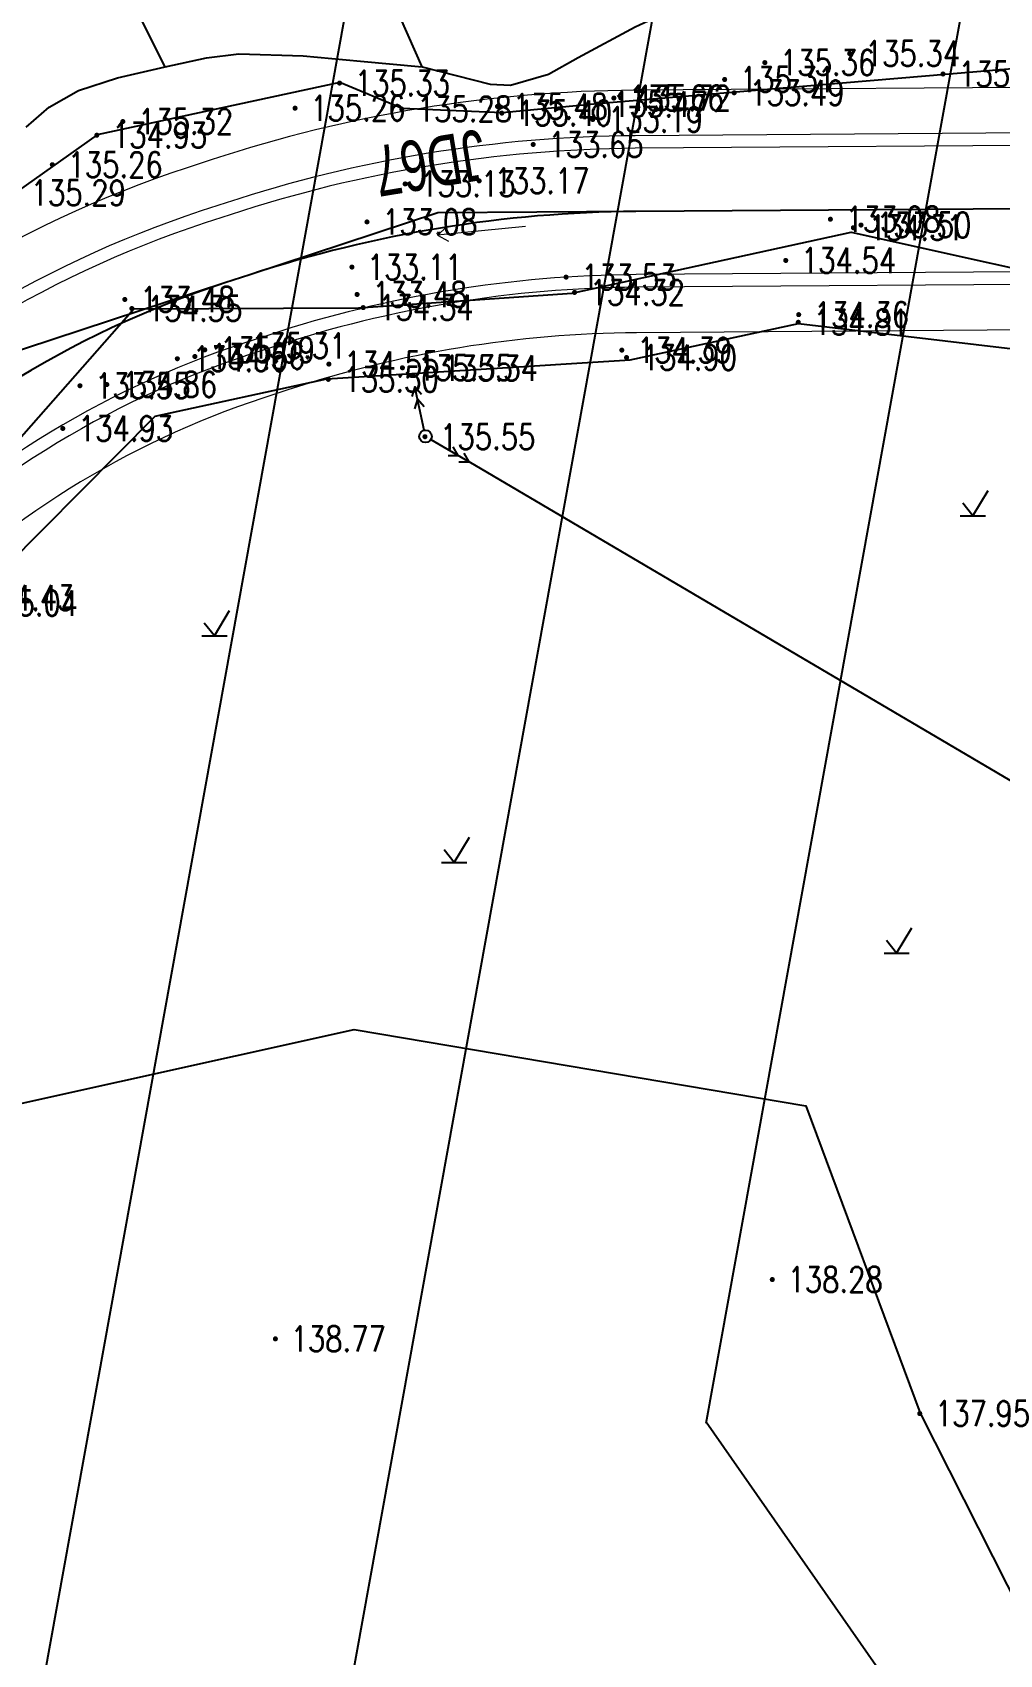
# Model space of a CAD drawing. Extents: x 529262 to 576451, y 2694391 to 2717535.
# Drawn here: x 562917.1 to 562955.4, y 2710457.1 to 2710521.3 of the extents above; entities that cross this region are included whole.
import ezdxf
from ezdxf.enums import TextEntityAlignment as Align
from ezdxf.xclip import XClip

# ---------------------------------------------------------------- set-up
doc = ezdxf.new("R2010")
doc.units = 0
doc.header["$XCLIPFRAME"] = 0
doc.linetypes.add('DASHED', pattern=[19.049999999999997, 12.7, -6.35])
for name, color, linetype in [('DMTZ', 8, 'Continuous'), ('GCD', 8, 'Continuous'), ('GXYZ', 8, 'Continuous'), ('PP-COM', 7, 'Continuous'), ('RD-中线', 40, 'Continuous'), ('RD-红线', 7, 'Continuous'), ('ZBTZ', 8, 'Continuous'), ('交点标注', 3, 'Continuous'), ('道路中线_04护管挡墙', 7, 'Continuous')]:
    doc.layers.add(name, color=color, linetype=linetype)
doc.layers.add('SXSS', color=5, linetype='Continuous', lineweight=0)
doc.styles.add('EICAD', font='fsdb_e.shx', dxfattribs={"width": 0.707, "height": 2, "bigfont": 'tjhzf.shx'})
doc.styles.add('HZ', font='rs.shx', dxfattribs={"width": 0.8, "bigfont": 'hztxt.shx'})
doc.linetypes.add('10421', pattern='A,2,[150,AAA.SHX,S=0.5,R=0,X=0,Y=0.5],1e-11', length=2.00000000001)

# ---------------------------------------------------------------- blocks, each defined once
blk = doc.blocks.new('A$C19FD0107')
at = {"layer": 'RD-中线', "color": 8, "linetype": 'Continuous', "flags": 128}
blk.add_lwpolyline([(-8033.628305524588, 16256.58646985376), (-8094.490451902151, 15920.47733185068)], dxfattribs=at)
at = {"layer": 'RD-红线', "color": 8, "linetype": 'Continuous', "flags": 128}
for points in [[(-8049.390129506588, 16236.88963261014), (-8099.522727265954, 15960.03406273574)], [(-8025.706065557897, 16232.98947040923), (-8054.200717270374, 16075.6287232968)]]:
    blk.add_lwpolyline(points, dxfattribs=at)
at = {"layer": 'RD-红线', "color": 8}
blk.add_lwpolyline([(-8054.189450010657, 16075.69094637176), (-8046.069219335914, 16064.05812408077, 0.4160610354232571)], format="xyb", dxfattribs=at)
blk = doc.blocks.new('GC200')
at = {"linetype": 'Continuous', "const_width": 0.2, "flags": 128}
blk.add_lwpolyline([(-0.1, 0, 1), (0.1, 0, 1)], format="xyb", close=True, dxfattribs=at)
blk = doc.blocks.new('gc013a')
at = {"linetype": 'Continuous'}
blk.add_line((0.5, 0), (4, 0), dxfattribs=at)
at = {"linetype": 'Continuous', "flags": 128}
for points in [[(2.307212344848719, -0.4000565770862801), (3, 0), (2.307212344848719, 0.4000565770862801)], [(3.307212344848719, -0.4000565770862801), (4, 0), (3.307212344848719, 0.4000565770862801)]]:
    blk.add_lwpolyline(points, dxfattribs=at)
blk = doc.blocks.new('gc170')
at = {"color": 8, "linetype": 'Continuous'}
blk.add_circle((0, 0), 0.5, dxfattribs=at)
blk = doc.blocks.new('gc123')
at = {"color": 8}
for p, q in [((0, 0), (1.199999999999999, 2)), ((-1, 0), (1, 0)), ((0, 0), (-0.8, 1))]:
    blk.add_line(p, q, dxfattribs=at)
blk = doc.blocks.new('gc086')
at = {"color": 8}
for p, q in [((0, 0), (7, 0)), ((7, 0), (6.180847955711008, 0.573576436351046)), ((7, 0), (6.180847955711008, -0.5735764363510459))]:
    blk.add_line(p, q, dxfattribs=at)

msp = doc.modelspace()

# ---------------------------------------------------------------- linework, layer by layer
at = {"layer": 'DMTZ', "linetype": '10421', "flags": 128}
for points in [[(562974.75, 2710442.749), (562972.221, 2710448.106), (562970.53, 2710457.924), (562970.588, 2710462.816), (562968.785, 2710465.91), (562965.618, 2710470.107), (562964.715, 2710471.076), (562964.683, 2710472.686), (562965.951, 2710474.902), (562968.103, 2710485.167), (562969.614, 2710489.535), (562971.349, 2710495.807), (562974.751, 2710500.717), (562975.7885147439, 2710507.82364642), (562974.8793593798, 2710510.16654406), (562971.3097883859, 2710515.17943116), (562964.213, 2710518.086), (562956.712, 2710519.931), (562939.506, 2710518.475), (562935.726, 2710518.126), (562931.762, 2710518.288), (562929.3, 2710519.315), (562919.688, 2710517.249), (562916.468, 2710514.965), (562910.131, 2710508.998), (562907.098, 2710503.349), (562906.436, 2710502.096), (562904.175, 2710500.572), (562900.581, 2710500.839), (562896.864, 2710503.212), (562892.174, 2710509.435), (562890.793, 2710510.72), (562889.538, 2710511.732), (562887.479, 2710514.751), (562882.949, 2710523.099), (562882.932, 2710525.189), (562882.2380977372, 2710527.399296024), (562883.799, 2710533.091), (562883.971, 2710540.381), (562884.533, 2710541.159), (562880.615, 2710548.025), (562877.384, 2710551.024), (562873.585, 2710553.819), (562871.27, 2710555.417), (562866.187, 2710554.863), (562864.035, 2710554.128), (562862.653, 2710554.187), (562854.416, 2710552.946), (562849.3, 2710552.984), (562844.828, 2710554.167), (562838.817, 2710556.934), (562838.273, 2710558.715), (562837.129, 2710561.856), (562835.427, 2710564.474), (562828.384, 2710572.825), (562826.351, 2710574.034), (562816.192, 2710586.281), (562809.61, 2710595.308), (562807.629, 2710596.472), (562803.713, 2710599.951), (562798.177, 2710607.245), (562792.142, 2710614.012), (562783.976, 2710622.925), (562784.5828301851, 2710624.317657849), (562785.211, 2710624.551), (562787.2, 2710623.094), (562788.7788755939, 2710623.401217018), (562790.508, 2710625.592), (562788.742, 2710630.515), (562788.088, 2710634.638), (562786.78, 2710636.602), (562786.639, 2710640.923), (562787.825, 2710645.241), (562787.853, 2710649.099), (562784.409, 2710653.639), (562785.16, 2710656.358), (562788.285, 2710662.328), (562794.012, 2710668.105), (562797.95, 2710670.849), (562807.487, 2710674.38), (562815.068, 2710676.668), (562817.722, 2710679.886), (562819.808, 2710683.864), (562817.75, 2710692.913), (562819.815, 2710697.495), (562820.162, 2710700.927), (562819.299, 2710705.399), (562817.923, 2710708.322), (562815.977, 2710712.962), (562813.994, 2710719.447), (562811.415, 2710723.52), (562810.6813922131, 2710763.290965233), (562817.6759100298, 2710808.527753309), (562821.8706644834, 2710812.379483276)], [(562875.6569799479, 2710517.710590817), (562881.2096401585, 2710513.136962484), (562885.8431388825, 2710506.104024294), (562896.000156, 2710496.867496503), (562900.7433575162, 2710493.456907781), (562902.1508789615, 2710493.360564189), (562907.6460523225, 2710496.539927071), (562912.2171274893, 2710500.241607559), (562921.1455004993, 2710510.357186281), (562930.0326638538, 2710510.406242661), (562938.4989639116, 2710510.977422099), (562949.5544111542, 2710513.397228802), (562960.7241838808, 2710510.917154916), (562965.900569844, 2710508.986744726), (562966.3440000489, 2710506.266222232), (562965.2347387028, 2710499.058734157), (562962.1308346156, 2710488.921390429), (562959.7643030626, 2710481.926135489), (562959.3002978488, 2710474.520269713), (562961.6937498626, 2710463.040329047), (562963.5581915622, 2710459.007735341), (562967.210702914, 2710448.677929373), (562970.6649546735, 2710436.492808566), (562971.9549540539, 2710429.863424606), (562968.7550809688, 2710422.750517037), (562967.8558039883, 2710417.670041609), (562961.7334924304, 2710408.390111475), (562959.0452154493, 2710402.617356841), (562949.5074524239, 2710394.865299786), (562946.6224902859, 2710390.925632931), (562942.6737345892, 2710379.153828388), (562939.6081059823, 2710372.623244184), (562934.0775555337, 2710360.813837247), (562930.1231819652, 2710353.403101703), (562927.2984181283, 2710352.257563191)]]:
    msp.add_lwpolyline(points, dxfattribs=at)
at = {"layer": 'DMTZ', "linetype": '10421'}
for points in [[(562875.5631839988, 2710514.346548987), (562888.6289473693, 2710495.290743354), (562901.1039390189, 2710489.842846645), (562905.0860591556, 2710491.836516971), (562914.5993318317, 2710498.673232114), (562921.9861655416, 2710506.108200987), (562928.7880964784, 2710507.585175563), (562940.8005022918, 2710508.345655843), (562947.4589568337, 2710509.7851253), (562960.3125644285, 2710508.266639141), (562962.9493382861, 2710506.973056026), (562963.7163984707, 2710505.439924085), (562962.997191582, 2710501.625466816), (562960.00726708, 2710489.672574984), (562957.2688824977, 2710483.40365115), (562956.7657788033, 2710474.443040417), (562958.1761867136, 2710463.187400912), (562963.3491733274, 2710448.930670954), (562968.1346102675, 2710435.076508506), (562966.6111219786, 2710428.484569198), (562964.283, 2710426.124)], [(562859.8497388082, 2710502.248493188), (562878.4213185481, 2710487.748831274), (562915.8853067025, 2710478.730757921), (562929.8618966059, 2710481.834375524), (562947.7578474227, 2710478.804650787), (562952.276, 2710466.641), (562956.312, 2710458.678), (562957.437, 2710448.749), (562960.849, 2710434.711), (562962.894, 2710429.434), (562964.283, 2710426.124), (562963.631, 2710423.873), (562959.426, 2710415.623), (562955.6416309146, 2710407.193488419), (562937.3592726418, 2710382.773345858), (562927.2458438115, 2710362.079754581), (562924.8596661334, 2710351.275596694), (562923.9404885652, 2710345.47398368), (562923.6828423964, 2710342.281494865)]]:
    msp.add_lwpolyline(points, dxfattribs=at)
at = {"layer": 'GXYZ', "linetype": 'Continuous'}
msp.add_line((562956.287496175, 2710491.428502385), (562934.4164006265, 2710504.297965076), dxfattribs=at)
at = {"layer": 'ZBTZ', "linetype": 'Continuous'}
for points in [[(562922.3766494417, 2710519.937038125), (562924.0133767237, 2710520.299625708), (562925.2936494417, 2710520.454038125), (562927.8540172962, 2710520.370736363), (562930.1186494417, 2710520.165038125), (562932.5596494417, 2710519.939038124), (562931.7068956412, 2710521.87804618), (562930.2376494417, 2710524.782038125), (562925.6206494417, 2710531.848038124), (562922.9256494417, 2710536.053038124), (562918.5296494417, 2710542.466038125), (562913.6286494418, 2710550.990038124), (562912.3865977722, 2710553.619537732), (562911.1656494417, 2710556.720038124), (562910.5524483002, 2710558.359675947), (562909.8684426473, 2710560.753282866), (562909.7576494417, 2710561.488038125), (562909.7940895812, 2710562.106193235), (562910.0186494417, 2710562.532038125)], [(562916.8806494417, 2710517.551038125), (562917.7888067869, 2710518.34983106), (562918.9446494417, 2710519.010038124), (562920.491482545, 2710519.511297117), (562922.3766494417, 2710519.937038125), (562921.3558813888, 2710521.986197375), (562920.0586494417, 2710524.490038124), (562918.0284625746, 2710527.622552531), (562910.0605331532, 2710539.186545534)], [(562932.5596494417, 2710519.939038124), (562935.256659958, 2710519.250412404), (562936.0546494417, 2710519.222038125), (562937.5599075342, 2710519.648435262), (562938.7356494417, 2710520.305038125), (562941.0005655235, 2710521.524821223), (562943.2306494417, 2710522.557038125), (562946.4396494417, 2710523.578038124)]]:
    msp.add_lwpolyline(points, dxfattribs=at)
at = {"layer": '交点标注', "linetype": 'DASHED'}
for p, q in [((562933.1821693549, 2710514.159942517), (562925.7410791707, 2710511.711810144)), ((562941.0154405908, 2710514.215051352), (562933.1821693549, 2710514.159942517)), ((562924.7505384476, 2710511.385920422), (562915.4072815564, 2710508.3119717))]:
    msp.add_line(p, q, dxfattribs=at)
at = {"layer": '道路中线_04护管挡墙', "color": 8, "lineweight": 0}
for points in [[(562975.047184427, 2710442.529472372), (562969.4814839382, 2710465.760965831, -0.1370914387375173), (562970.1887893501, 2710484.694153535), (562973.7246100246, 2710495.738951752, 0.2604879930884305), (562969.8896809916, 2710514.674242122), (562969.8778984357, 2710514.687964836, 0.2205648267263382), (562960.0764426859, 2710519.149268597), (562940.9816723407, 2710519.014932569, 0.07785977487481188), (562924.2409722245, 2710516.271380206), (562923.2504315012, 2710515.945490484, 0.1211447737828787), (562905.1114940571, 2710504.599510272)], [(562973.2967188652, 2710442.110103421), (562967.7310183763, 2710465.34159688, -0.1370914387387408), (562968.474492815, 2710485.242958956), (562972.0103134895, 2710496.287757173, 0.260487993089063), (562968.5240143687, 2710513.501657509), (562968.5122318272, 2710513.515380206, 0.2205648267265918), (562960.0891057794, 2710517.34931314), (562940.9943354344, 2710517.214977113, 0.07785977487458612), (562924.8035123294, 2710514.561541433), (562923.8129716062, 2710514.235651711, 0.1211447737826425), (562906.4028307557, 2710503.345536775)], [(562972.8104784313, 2710441.993612045), (562967.2447779424, 2710465.225105505, -0.1370914387370714), (562967.998299333, 2710485.395404906), (562971.5341200075, 2710496.440203123, 0.2604879930931599), (562968.1446625289, 2710513.175939561), (562968.1328799907, 2710513.189662254, 0.2205648267314096), (562960.0926233053, 2710516.849325514), (562940.9978529605, 2710516.714989486, 0.07785977487405749), (562924.9597734696, 2710514.086586218), (562923.9692327464, 2710513.760696496, 0.1211447737834337), (562906.7615353942, 2710502.997210803)], [(562967.9480740927, 2710440.828698293), (562962.3823736039, 2710464.060191753, -0.1370914387339848), (562963.2363645133, 2710486.919864407), (562966.7721851877, 2710497.964662625, 0.2604879930862896), (562964.3511441316, 2710509.91876008), (562964.3393615837, 2710509.932482786, 0.2205648267315446), (562960.1277985658, 2710511.849449246), (562941.0330282209, 2710511.715113217, 0.07785977487408338), (562926.5223848721, 2710509.33703407), (562925.5318441496, 2710509.011144348, 0.121144773783214), (562910.3485817793, 2710499.51395109)], [(562967.4618336589, 2710440.712206918), (562961.89613317, 2710463.943700378, -0.1370914387325575), (562962.7601710313, 2710487.072310357), (562966.2959917057, 2710498.117108575, 0.2604879930921491), (562963.9717922918, 2710509.593042132), (562963.9600097388, 2710509.606764844, 0.2205648267299092), (562960.1313160921, 2710511.349461619), (562941.036545747, 2710511.215125591, 0.07785977487389538), (562926.6786460123, 2710508.862078855), (562925.6881052899, 2710508.536189134, 0.1211447737830839), (562910.7072864177, 2710499.165625119)], [(562965.711368097, 2710440.292837967), (562960.1456676081, 2710463.524331428, -0.1370914387337673), (562961.0458744962, 2710487.621115778), (562964.5816951706, 2710498.665913995, 0.2604879930939218), (562962.6061256689, 2710508.42045752), (562962.5943430933, 2710508.434180257, 0.2205648267337789), (562960.1439791888, 2710509.549506162), (562941.0492088407, 2710509.415170134, 0.07785977487401832), (562927.2411861172, 2710507.152240082), (562926.2506453947, 2710506.826350361, 0.1211447737820734), (562911.9986231164, 2710497.911651622)]]:
    msp.add_lwpolyline(points, format="xyb", dxfattribs=at)
at = {"layer": '道路中线_04护管挡墙', "color": 1}
msp.add_lwpolyline([(562970.379276262, 2710441.411155169), (562964.8135757732, 2710464.642648629, -0.1370914387354172), (562965.6173319231, 2710486.157634656), (562969.1531525976, 2710497.202432874, 0.2604879930902972), (562966.2479033303, 2710511.547349821), (562966.2361207872, 2710511.56107252, 0.2205648267314559), (562960.1102109355, 2710514.34938738), (562941.0154405907, 2710514.215051352, 0.07785977487436221), (562925.7410791708, 2710511.711810144), (562924.750538448, 2710511.385920422, 0.1211447737825244), (562908.5550585868, 2710501.255580947)], format="xyb", dxfattribs=at)

# ---------------------------------------------------------------- block references
at = {"layer": 'GCD', "linetype": 'Continuous'}
ref = msp.add_blockref('GC200', (562946.130954099, 2710520.108554978, 135.355), dxfattribs=dict(at, xscale=0.5, yscale=0.5, zscale=0.5))
ref.add_attrib('height', '135.36', dxfattribs={"linetype": 'Continuous', "height": 1, "style": 'HZ', "width": 0.8}).set_placement((562946.730954099, 2710520.108554978, 135.355), align=Align.MIDDLE_LEFT)
ref = msp.add_blockref('GC200', (562949.489954099, 2710520.465554979, 135.34), dxfattribs=dict(at, xscale=0.5, yscale=0.5, zscale=0.5))
ref.add_attrib('height', '135.34', dxfattribs={"linetype": 'Continuous', "height": 1, "style": 'HZ', "width": 0.8}).set_placement((562950.0899540989, 2710520.465554979, 135.34), align=Align.MIDDLE_LEFT)
ref = msp.add_blockref('GC200', (562944.5389540989, 2710519.440554979, 135.305), dxfattribs=dict(at, xscale=0.5, yscale=0.5, zscale=0.5))
ref.add_attrib('height', '135.31', dxfattribs={"linetype": 'Continuous', "height": 1, "style": 'HZ', "width": 0.8}).set_placement((562945.1389540989, 2710519.440554979, 135.305), align=Align.MIDDLE_LEFT)
ref = msp.add_blockref('GC200', (562953.1859540989, 2710519.657554979, 135.282), dxfattribs=dict(at, xscale=0.5, yscale=0.5, zscale=0.5))
ref.add_attrib('height', '135.28', dxfattribs={"linetype": 'Continuous', "height": 1, "style": 'HZ', "width": 0.8}).set_placement((562953.7859540989, 2710519.657554979, 135.282), align=Align.MIDDLE_LEFT)
at = {"layer": 'GCD', "color": 3, "linetype": 'Continuous'}
ref = msp.add_blockref('GC200', (562929.2876552576, 2710519.29918991, 135.328), dxfattribs=dict(at, xscale=0.5, yscale=0.5, zscale=0.5))
ref.add_attrib('height', '135.33', dxfattribs={"linetype": 'Continuous', "height": 1, "style": 'HZ', "width": 0.8}).set_placement((562929.8876552576, 2710519.29918991, 135.328), align=Align.MIDDLE_LEFT)
at = {"layer": 'GCD', "linetype": 'Continuous'}
ref = msp.add_blockref('GC200', (562944.917954099, 2710518.913554979, 133.488), dxfattribs=dict(at, xscale=0.5, yscale=0.5, zscale=0.5))
ref.add_attrib('height', '133.49', dxfattribs={"linetype": 'Continuous', "height": 1, "style": 'HZ', "width": 0.8}).set_placement((562945.517954099, 2710518.913554979, 133.488), align=Align.MIDDLE_LEFT)
ref = msp.add_blockref('GC200', (562927.525954099, 2710518.304554978, 135.256), dxfattribs=dict(at, xscale=0.5, yscale=0.5, zscale=0.5))
ref.add_attrib('height', '135.26', dxfattribs={"linetype": 'Continuous', "height": 1, "style": 'HZ', "width": 0.8}).set_placement((562928.125954099, 2710518.304554978, 135.256), align=Align.MIDDLE_LEFT)
at = {"layer": 'GCD', "color": 3, "linetype": 'Continuous'}
ref = msp.add_blockref('GC200', (562931.7496552576, 2710518.272189911, 135.283), dxfattribs=dict(at, xscale=0.5, yscale=0.5, zscale=0.5))
ref.add_attrib('height', '135.28', dxfattribs={"linetype": 'Continuous', "height": 1, "style": 'HZ', "width": 0.8}).set_placement((562932.3496552575, 2710518.272189911, 135.283), align=Align.MIDDLE_LEFT)
at = {"layer": 'GCD', "linetype": 'Continuous'}
ref = msp.add_blockref('GC200', (562935.542954099, 2710518.374554979, 135.483), dxfattribs=dict(at, xscale=0.5, yscale=0.5, zscale=0.5))
ref.add_attrib('height', '135.48', dxfattribs={"linetype": 'Continuous', "height": 1, "style": 'HZ', "width": 0.8}).set_placement((562936.142954099, 2710518.374554979, 135.483), align=Align.MIDDLE_LEFT)
at = {"layer": 'GCD', "color": 3, "linetype": 'Continuous'}
ref = msp.add_blockref('GC200', (562939.4936552576, 2710518.45918991, 135.469), dxfattribs=dict(at, xscale=0.5, yscale=0.5, zscale=0.5))
ref.add_attrib('height', '135.47', dxfattribs={"linetype": 'Continuous', "height": 1, "style": 'HZ', "width": 0.8}).set_placement((562940.0936552576, 2710518.45918991, 135.469), align=Align.MIDDLE_LEFT)
at = {"layer": 'GCD', "linetype": 'Continuous'}
ref = msp.add_blockref('GC200', (562940.151954099, 2710518.704554979, 135.655), dxfattribs=dict(at, xscale=0.5, yscale=0.5, zscale=0.5))
ref.add_attrib('height', '135.66', dxfattribs={"linetype": 'Continuous', "height": 1, "style": 'HZ', "width": 0.8}).set_placement((562940.7519540989, 2710518.704554979, 135.655), align=Align.MIDDLE_LEFT)
ref = msp.add_blockref('GC200', (562940.4259540989, 2710518.707554979, 135.717), dxfattribs=dict(at, xscale=0.5, yscale=0.5, zscale=0.5))
ref.add_attrib('height', '135.72', dxfattribs={"linetype": 'Continuous', "height": 1, "style": 'HZ', "width": 0.8}).set_placement((562941.0259540989, 2710518.707554979, 135.717), align=Align.MIDDLE_LEFT)
ref = msp.add_blockref('GC200', (562920.706954099, 2710517.774554979, 135.323), dxfattribs=dict(at, xscale=0.5, yscale=0.5, zscale=0.5))
ref.add_attrib('height', '135.32', dxfattribs={"linetype": 'Continuous', "height": 1, "style": 'HZ', "width": 0.8}).set_placement((562921.306954099, 2710517.774554979, 135.323), align=Align.MIDDLE_LEFT)
at = {"layer": 'GCD', "color": 3, "linetype": 'Continuous'}
ref = msp.add_blockref('GC200', (562935.7136552576, 2710518.110189911, 135.399), dxfattribs=dict(at, xscale=0.5, yscale=0.5, zscale=0.5))
ref.add_attrib('height', '135.40', dxfattribs={"linetype": 'Continuous', "height": 1, "style": 'HZ', "width": 0.8}).set_placement((562936.3136552576, 2710518.110189911, 135.399), align=Align.MIDDLE_LEFT)
at = {"layer": 'GCD', "linetype": 'Continuous'}
ref = msp.add_blockref('GC200', (562939.3135914459, 2710517.856427912, 133.19), dxfattribs=dict(at, xscale=0.5, yscale=0.5, zscale=0.5))
ref.add_attrib('height', '133.19', dxfattribs={"linetype": 'Continuous', "height": 1, "style": 'HZ', "width": 0.8}).set_placement((562939.9135914459, 2710517.856427912, 133.19), align=Align.MIDDLE_LEFT)
at = {"layer": 'GCD', "color": 3, "linetype": 'Continuous'}
ref = msp.add_blockref('GC200', (562919.6756552575, 2710517.23318991, 134.933), dxfattribs=dict(at, xscale=0.5, yscale=0.5, zscale=0.5))
ref.add_attrib('height', '134.93', dxfattribs={"linetype": 'Continuous', "height": 1, "style": 'HZ', "width": 0.8}).set_placement((562920.2756552575, 2710517.23318991, 134.933), align=Align.MIDDLE_LEFT)
ref = msp.add_blockref('GC200', (562936.9566552576, 2710516.86718991, 133.649), dxfattribs=dict(at, xscale=0.5, yscale=0.5, zscale=0.5))
ref.add_attrib('height', '133.65', dxfattribs={"linetype": 'Continuous', "height": 1, "style": 'HZ', "width": 0.8}).set_placement((562937.5566552576, 2710516.86718991, 133.649), align=Align.MIDDLE_LEFT)
at = {"layer": 'GCD', "linetype": 'Continuous'}
ref = msp.add_blockref('GC200', (562917.914954099, 2710516.066554978, 135.256), dxfattribs=dict(at, xscale=0.5, yscale=0.5, zscale=0.5))
ref.add_attrib('height', '135.26', dxfattribs={"linetype": 'Continuous', "height": 1, "style": 'HZ', "width": 0.8}).set_placement((562918.514954099, 2710516.066554978, 135.256), align=Align.MIDDLE_LEFT)
at = {"layer": 'GCD', "color": 3, "linetype": 'Continuous'}
ref = msp.add_blockref('GC200', (562916.4556552576, 2710514.94918991, 135.289), dxfattribs=dict(at, xscale=0.5, yscale=0.5, zscale=0.5))
ref.add_attrib('height', '135.29', dxfattribs={"linetype": 'Continuous', "height": 1, "style": 'HZ', "width": 0.8}).set_placement((562917.0556552575, 2710514.94918991, 135.289), align=Align.MIDDLE_LEFT)
at = {"layer": 'GCD', "linetype": 'Continuous'}
ref = msp.add_blockref('GC200', (562931.8869540989, 2710515.304554978, 133.127), dxfattribs=dict(at, xscale=0.5, yscale=0.5, zscale=0.5))
ref.add_attrib('height', '133.13', dxfattribs={"linetype": 'Continuous', "height": 1, "style": 'HZ', "width": 0.8}).set_placement((562932.4869540989, 2710515.304554978, 133.127), align=Align.MIDDLE_LEFT)
at = {"layer": 'GCD', "color": 3, "linetype": 'Continuous'}
ref = msp.add_blockref('GC200', (562934.8186552576, 2710515.42618991, 133.172), dxfattribs=dict(at, xscale=0.5, yscale=0.5, zscale=0.5))
ref.add_attrib('height', '133.17', dxfattribs={"linetype": 'Continuous', "height": 1, "style": 'HZ', "width": 0.8}).set_placement((562935.4186552576, 2710515.42618991, 133.172), align=Align.MIDDLE_LEFT)
at = {"layer": 'GCD', "linetype": 'Continuous'}
ref = msp.add_blockref('GC200', (562930.375954099, 2710513.801554979, 133.083), dxfattribs=dict(at, xscale=0.5, yscale=0.5, zscale=0.5))
ref.add_attrib('height', '133.08', dxfattribs={"linetype": 'Continuous', "height": 1, "style": 'HZ', "width": 0.8}).set_placement((562930.975954099, 2710513.801554979, 133.083), align=Align.MIDDLE_LEFT)
at = {"layer": 'GCD', "color": 3, "linetype": 'Continuous'}
ref = msp.add_blockref('GC200', (562948.7256552576, 2710513.90818991, 133.081), dxfattribs=dict(at, xscale=0.5, yscale=0.5, zscale=0.5))
ref.add_attrib('height', '133.08', dxfattribs={"linetype": 'Continuous', "height": 1, "style": 'HZ', "width": 0.8}).set_placement((562949.3256552576, 2710513.90818991, 133.081), align=Align.MIDDLE_LEFT)
at = {"layer": 'GCD', "linetype": 'Continuous'}
ref = msp.add_blockref('GC200', (562949.9379540989, 2710513.678554979, 133.499), dxfattribs=dict(at, xscale=0.5, yscale=0.5, zscale=0.5))
ref.add_attrib('height', '133.50', dxfattribs={"linetype": 'Continuous', "height": 1, "style": 'HZ', "width": 0.8}).set_placement((562950.5379540989, 2710513.678554979, 133.499), align=Align.MIDDLE_LEFT)
ref = msp.add_blockref('GC200', (562949.635954099, 2710513.572554979, 134.305), dxfattribs=dict(at, xscale=0.5, yscale=0.5, zscale=0.5))
ref.add_attrib('height', '134.31', dxfattribs={"linetype": 'Continuous', "height": 1, "style": 'HZ', "width": 0.8}).set_placement((562950.235954099, 2710513.572554979, 134.305), align=Align.MIDDLE_LEFT)
ref = msp.add_blockref('GC200', (562929.7789540989, 2710512.014554979, 133.112), dxfattribs=dict(at, xscale=0.5, yscale=0.5, zscale=0.5))
ref.add_attrib('height', '133.11', dxfattribs={"linetype": 'Continuous', "height": 1, "style": 'HZ', "width": 0.8}).set_placement((562930.3789540989, 2710512.014554979, 133.112), align=Align.MIDDLE_LEFT)
at = {"layer": 'GCD', "color": 3, "linetype": 'Continuous'}
ref = msp.add_blockref('GC200', (562946.9576552575, 2710512.275189911, 134.544), dxfattribs=dict(at, xscale=0.5, yscale=0.5, zscale=0.5))
ref.add_attrib('height', '134.54', dxfattribs={"linetype": 'Continuous', "height": 1, "style": 'HZ', "width": 0.8}).set_placement((562947.5576552575, 2710512.275189911, 134.544), align=Align.MIDDLE_LEFT)
at = {"layer": 'GCD', "linetype": 'Continuous'}
ref = msp.add_blockref('GC200', (562938.258954099, 2710511.616554979, 133.53), dxfattribs=dict(at, xscale=0.5, yscale=0.5, zscale=0.5))
ref.add_attrib('height', '133.53', dxfattribs={"linetype": 'Continuous', "height": 1, "style": 'HZ', "width": 0.8}).set_placement((562938.858954099, 2710511.616554979, 133.53), align=Align.MIDDLE_LEFT)
ref = msp.add_blockref('GC200', (562920.784954099, 2710510.731554979, 133.483), dxfattribs=dict(at, xscale=0.5, yscale=0.5, zscale=0.5))
ref.add_attrib('height', '133.48', dxfattribs={"linetype": 'Continuous', "height": 1, "style": 'HZ', "width": 0.8}).set_placement((562921.384954099, 2710510.731554979, 133.483), align=Align.MIDDLE_LEFT)
ref = msp.add_blockref('GC200', (562929.981954099, 2710510.929554978, 133.477), dxfattribs=dict(at, xscale=0.5, yscale=0.5, zscale=0.5))
ref.add_attrib('height', '133.48', dxfattribs={"linetype": 'Continuous', "height": 1, "style": 'HZ', "width": 0.8}).set_placement((562930.581954099, 2710510.929554978, 133.477), align=Align.MIDDLE_LEFT)
ref = msp.add_blockref('GC200', (562938.595954099, 2710511.009554978, 134.32), dxfattribs=dict(at, xscale=0.5, yscale=0.5, zscale=0.5))
ref.add_attrib('height', '134.32', dxfattribs={"linetype": 'Continuous', "height": 1, "style": 'HZ', "width": 0.8}).set_placement((562939.195954099, 2710511.009554978, 134.32), align=Align.MIDDLE_LEFT)
ref = msp.add_blockref('GC200', (562921.065954099, 2710510.371554979, 134.352), dxfattribs=dict(at, xscale=0.5, yscale=0.5, zscale=0.5))
ref.add_attrib('height', '134.35', dxfattribs={"linetype": 'Continuous', "height": 1, "style": 'HZ', "width": 0.8}).set_placement((562921.6659540989, 2710510.371554979, 134.352), align=Align.MIDDLE_LEFT)
ref = msp.add_blockref('GC200', (562930.2249540989, 2710510.408554979, 134.337), dxfattribs=dict(at, xscale=0.5, yscale=0.5, zscale=0.5))
ref.add_attrib('height', '134.34', dxfattribs={"linetype": 'Continuous', "height": 1, "style": 'HZ', "width": 0.8}).set_placement((562930.8249540989, 2710510.408554979, 134.337), align=Align.MIDDLE_LEFT)
ref = msp.add_blockref('GC200', (562947.454954099, 2710509.828554979, 134.808), dxfattribs=dict(at, xscale=0.5, yscale=0.5, zscale=0.5))
ref.add_attrib('height', '134.81', dxfattribs={"linetype": 'Continuous', "height": 1, "style": 'HZ', "width": 0.8}).set_placement((562948.054954099, 2710509.828554979, 134.808), align=Align.MIDDLE_LEFT)
ref = msp.add_blockref('GC200', (562947.470954099, 2710510.130554979, 134.355), dxfattribs=dict(at, xscale=0.5, yscale=0.5, zscale=0.5))
ref.add_attrib('height', '134.36', dxfattribs={"linetype": 'Continuous', "height": 1, "style": 'HZ', "width": 0.8}).set_placement((562948.070954099, 2710510.130554979, 134.355), align=Align.MIDDLE_LEFT)
ref = msp.add_blockref('GC200', (562923.949954099, 2710508.735554979, 135.085), dxfattribs=dict(at, xscale=0.5, yscale=0.5, zscale=0.5))
ref.add_attrib('height', '135.09', dxfattribs={"linetype": 'Continuous', "height": 1, "style": 'HZ', "width": 0.8}).set_placement((562924.549954099, 2710508.735554979, 135.085), align=Align.MIDDLE_LEFT)
at = {"layer": 'GCD', "color": 3, "linetype": 'Continuous'}
ref = msp.add_blockref('GC200', (562925.1896552576, 2710508.89418991, 135.312), dxfattribs=dict(at, xscale=0.5, yscale=0.5, zscale=0.5))
ref.add_attrib('height', '135.31', dxfattribs={"linetype": 'Continuous', "height": 1, "style": 'HZ', "width": 0.8}).set_placement((562925.7896552576, 2710508.89418991, 135.312), align=Align.MIDDLE_LEFT)
at = {"layer": 'GCD', "linetype": 'Continuous'}
ref = msp.add_blockref('GC200', (562940.465954099, 2710508.726554979, 134.386), dxfattribs=dict(at, xscale=0.5, yscale=0.5, zscale=0.5))
ref.add_attrib('height', '134.39', dxfattribs={"linetype": 'Continuous', "height": 1, "style": 'HZ', "width": 0.8}).set_placement((562941.065954099, 2710508.726554979, 134.386), align=Align.MIDDLE_LEFT)
at = {"layer": 'GCD', "color": 3, "linetype": 'Continuous'}
ref = msp.add_blockref('GC200', (562922.8646552576, 2710508.38418991, 134.964), dxfattribs=dict(at, xscale=0.5, yscale=0.5, zscale=0.5))
ref.add_attrib('height', '134.96', dxfattribs={"linetype": 'Continuous', "height": 1, "style": 'HZ', "width": 0.8}).set_placement((562923.4646552575, 2710508.38418991, 134.964), align=Align.MIDDLE_LEFT)
at = {"layer": 'GCD', "linetype": 'Continuous'}
ref = msp.add_blockref('GC200', (562923.5609540989, 2710508.473554979, 134.56), dxfattribs=dict(at, xscale=0.5, yscale=0.5, zscale=0.5))
ref.add_attrib('height', '134.56', dxfattribs={"linetype": 'Continuous', "height": 1, "style": 'HZ', "width": 0.8}).set_placement((562924.1609540989, 2710508.473554979, 134.56), align=Align.MIDDLE_LEFT)
ref = msp.add_blockref('GC200', (562928.8669540989, 2710508.173554979, 134.548), dxfattribs=dict(at, xscale=0.5, yscale=0.5, zscale=0.5))
ref.add_attrib('height', '134.55', dxfattribs={"linetype": 'Continuous', "height": 1, "style": 'HZ', "width": 0.8}).set_placement((562929.4669540989, 2710508.173554979, 134.548), align=Align.MIDDLE_LEFT)
at = {"layer": 'GCD', "color": 3, "linetype": 'Continuous'}
ref = msp.add_blockref('GC200', (562931.7776552576, 2710508.02618991, 135.35), dxfattribs=dict(at, xscale=0.5, yscale=0.5, zscale=0.5))
ref.add_attrib('height', '135.35', dxfattribs={"linetype": 'Continuous', "height": 1, "style": 'HZ', "width": 0.8}).set_placement((562932.3776552576, 2710508.02618991, 135.35), align=Align.MIDDLE_LEFT)
ref = msp.add_blockref('GC200', (562932.7746552576, 2710508.01218991, 135.34), dxfattribs=dict(at, xscale=0.5, yscale=0.5, zscale=0.5))
ref.add_attrib('height', '135.34', dxfattribs={"linetype": 'Continuous', "height": 1, "style": 'HZ', "width": 0.8}).set_placement((562933.3746552576, 2710508.01218991, 135.34), align=Align.MIDDLE_LEFT)
at = {"layer": 'GCD', "linetype": 'Continuous'}
ref = msp.add_blockref('GC200', (562940.655954099, 2710508.432554978, 134.904), dxfattribs=dict(at, xscale=0.5, yscale=0.5, zscale=0.5))
ref.add_attrib('height', '134.90', dxfattribs={"linetype": 'Continuous', "height": 1, "style": 'HZ', "width": 0.8}).set_placement((562941.255954099, 2710508.432554978, 134.904), align=Align.MIDDLE_LEFT)
at = {"layer": 'GCD', "color": 3, "linetype": 'Continuous'}
ref = msp.add_blockref('GC200', (562919.0096552576, 2710507.31518991, 133.553), dxfattribs=dict(at, xscale=0.5, yscale=0.5, zscale=0.5))
ref.add_attrib('height', '133.55', dxfattribs={"linetype": 'Continuous', "height": 1, "style": 'HZ', "width": 0.8}).set_placement((562919.6096552575, 2710507.31518991, 133.553), align=Align.MIDDLE_LEFT)
ref = msp.add_blockref('GC200', (562920.0736552576, 2710507.363189911, 134.86), dxfattribs=dict(at, xscale=0.5, yscale=0.5, zscale=0.5))
ref.add_attrib('height', '134.86', dxfattribs={"linetype": 'Continuous', "height": 1, "style": 'HZ', "width": 0.8}).set_placement((562920.6736552576, 2710507.363189911, 134.86), align=Align.MIDDLE_LEFT)
at = {"layer": 'GCD', "linetype": 'Continuous'}
ref = msp.add_blockref('GC200', (562928.841954099, 2710507.568554979, 135.502), dxfattribs=dict(at, xscale=0.5, yscale=0.5, zscale=0.5))
ref.add_attrib('height', '135.50', dxfattribs={"linetype": 'Continuous', "height": 1, "style": 'HZ', "width": 0.8}).set_placement((562929.441954099, 2710507.568554979, 135.502), align=Align.MIDDLE_LEFT)
at = {"layer": 'GCD', "color": 3, "linetype": 'Continuous'}
ref = msp.add_blockref('GC200', (562918.3276552575, 2710505.62418991, 134.929), dxfattribs=dict(at, xscale=0.5, yscale=0.5, zscale=0.5))
ref.add_attrib('height', '134.93', dxfattribs={"linetype": 'Continuous', "height": 1, "style": 'HZ', "width": 0.8}).set_placement((562918.9276552575, 2710505.62418991, 134.929), align=Align.MIDDLE_LEFT)
ref = msp.add_blockref('GC200', (562932.6716552576, 2710505.29718991, 135.552), dxfattribs=dict(at, xscale=0.5, yscale=0.5, zscale=0.5))
ref.add_attrib('height', '135.55', dxfattribs={"linetype": 'Continuous', "height": 1, "style": 'HZ', "width": 0.8}).set_placement((562933.2716552576, 2710505.29718991, 135.552), align=Align.MIDDLE_LEFT)
at = {"layer": 'GCD', "linetype": 'Continuous'}
ref = msp.add_blockref('GC200', (562914.4176132701, 2710498.922941299, 134.43), dxfattribs=dict(at, xscale=0.5, yscale=0.5, zscale=0.5))
ref.add_attrib('height', '134.43', dxfattribs={"linetype": 'Continuous', "height": 1, "style": 'HZ', "width": 0.8}).set_placement((562915.0176132701, 2710498.922941299, 134.43), align=Align.MIDDLE_LEFT)
ref = msp.add_blockref('GC200', (562914.561954099, 2710498.707554979, 135.036), dxfattribs=dict(at, xscale=0.5, yscale=0.5, zscale=0.5))
ref.add_attrib('height', '135.04', dxfattribs={"linetype": 'Continuous', "height": 1, "style": 'HZ', "width": 0.8}).set_placement((562915.161954099, 2710498.707554979, 135.036), align=Align.MIDDLE_LEFT)
at = {"layer": 'GCD', "color": 3, "linetype": 'Continuous'}
ref = msp.add_blockref('GC200', (562946.4266552576, 2710471.93018991, 138.275), dxfattribs=dict(at, xscale=0.5, yscale=0.5, zscale=0.5))
ref.add_attrib('height', '138.28', dxfattribs={"linetype": 'Continuous', "height": 1, "style": 'HZ', "width": 0.8}).set_placement((562947.0266552576, 2710471.93018991, 138.275), align=Align.MIDDLE_LEFT)
ref = msp.add_blockref('GC200', (562926.7473613215, 2710469.581318076, 138.773), dxfattribs=dict(at, xscale=0.5, yscale=0.5, zscale=0.5))
ref.add_attrib('height', '138.77', dxfattribs={"linetype": 'Continuous', "height": 1, "style": 'HZ', "width": 0.8}).set_placement((562927.3473613214, 2710469.581318076, 138.773), align=Align.MIDDLE_LEFT)
ref = msp.add_blockref('GC200', (562952.2636552575, 2710466.62518991, 137.95), dxfattribs=dict(at, xscale=0.5, yscale=0.5, zscale=0.5))
ref.add_attrib('height', '137.95', dxfattribs={"linetype": 'Continuous', "height": 1, "style": 'HZ', "width": 0.8}).set_placement((562952.8636552575, 2710466.62518991, 137.95), align=Align.MIDDLE_LEFT)
at = {"layer": 'GXYZ', "linetype": 'Continuous'}
for xscale, yscale, rotation in [(0.4999999998948896, 0.4999999998948896, 102.2508358040335), (0.4999999999021743, 0.4999999999021743, 329.5264520183806)]:
    msp.add_blockref('gc013a', (562932.6926738541, 2710505.312246109), dxfattribs=dict(at, xscale=xscale, yscale=yscale, rotation=rotation))
at = {"layer": 'GXYZ', "linetype": 'Continuous', "xscale": 0.5, "yscale": 0.5}
msp.add_blockref('gc170', (562932.6926738541, 2710505.312246109), dxfattribs=at)
at = {"layer": 'PP-COM'}
ref = msp.add_blockref('A$C19FD0107', (570997.9927985519, 2694390.602628201), dxfattribs=at)
XClip(ref).set_block_clipping_path([(-9366.438313488383, 14428.60439108219), (-3328.44807433628, 17452.748486375436)])
at = {"layer": 'SXSS', "color": 8, "linetype": 'Continuous', "xscale": 0.5000000000135691, "yscale": 0.5000000000135691, "zscale": 0.5000000000135691, "rotation": 185.5234855938528}
msp.add_blockref('gc086', (562936.6466826291, 2710513.620385516), dxfattribs=at)
at = {"layer": 'ZBTZ', "linetype": 'Continuous', "xscale": 0.5, "yscale": 0.5}
for p in [(562954.369924876, 2710502.167402667), (562924.3324663643, 2710497.418344144), (562933.8310778065, 2710488.438267012), (562951.3494737342, 2710484.857608311)]:
    msp.add_blockref('gc123', p, dxfattribs=at)

# ---------------------------------------------------------------- texts
at = {"layer": '交点标注', "style": 'EICAD', "width": 0.707}
msp.add_text('JD67', height=2, rotation=189.3071914350342, dxfattribs=at).set_placement((562932.8587139864, 2710516.133613367), align=Align.MIDDLE_CENTER)

doc.saveas('drawing.dxf')
